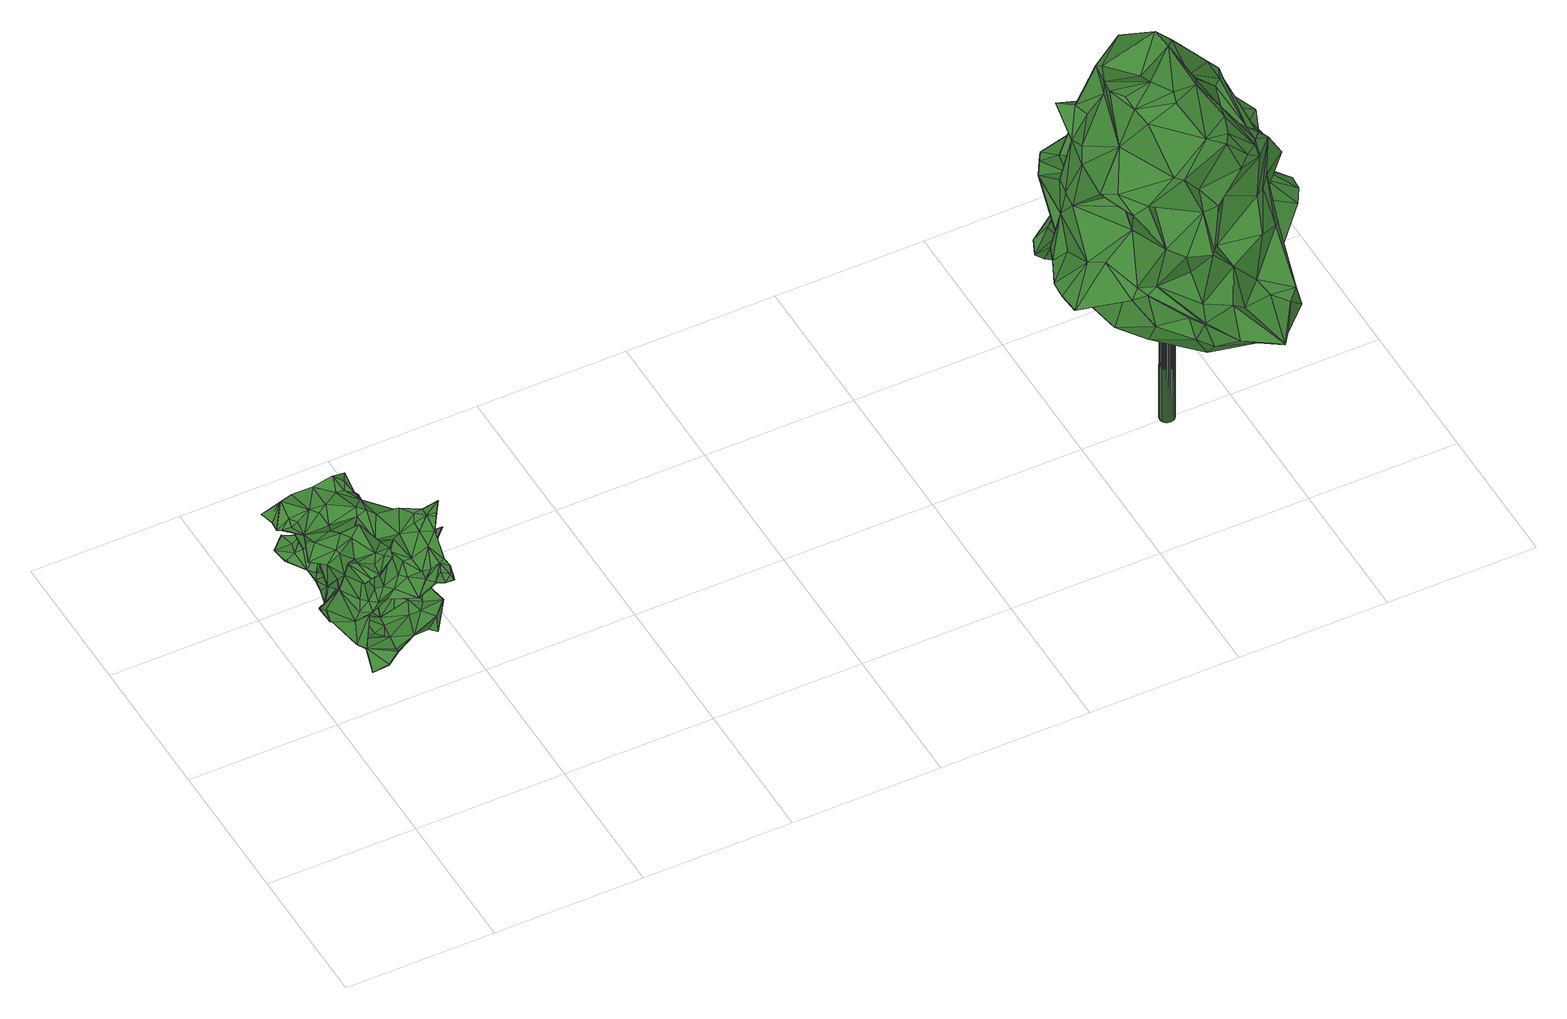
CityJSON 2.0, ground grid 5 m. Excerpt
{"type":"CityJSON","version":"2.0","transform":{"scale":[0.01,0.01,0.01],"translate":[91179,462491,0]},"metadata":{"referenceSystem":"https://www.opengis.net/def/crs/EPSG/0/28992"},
"CityObjects":{
"tree1":{"type":"SolitaryVegetationObject","attributes":{"gtid":106,"crown_width_m":5.46,"crown_median_z":3.12,"trunk_H_m":2.51,"trunk_DBH_m":0.123,"trunk_radius_m":0.0616,"trunk_base_height_m":0.61,"original_gtid":"107"},"geometry":[{"type":"Solid","lod":"3","boundaries":[[[[0,1,2]],[[3,4,5]],[[3,5,6]],[[7,8,9]],[[10,11,12]],[[13,14,15]],[[16,17,18]],[[19,20,21]],[[22,23,24]],[[22,25,23]],[[26,27,28]],[[29,30,31]],[[32,33,34]],[[0,35,1]],[[36,37,38]],[[39,11,40]],[[41,42,43]],[[44,45,46]],[[47,18,48]],[[49,50,51]],[[52,53,54]],[[49,55,50]],[[56,37,57]],[[36,57,37]],[[39,40,58]],[[59,60,13]],[[61,62,63]],[[64,65,49]],[[66,67,68]],[[69,70,71]],[[72,18,17]],[[66,73,67]],[[74,68,67]],[[75,67,73]],[[74,67,75]],[[76,38,77]],[[78,79,80]],[[81,79,78]],[[82,83,6]],[[84,85,86]],[[49,65,87]],[[88,52,89]],[[90,4,3]],[[73,91,75]],[[92,93,1]],[[94,95,96]],[[97,98,99]],[[100,101,102]],[[103,104,105]],[[103,106,104]],[[40,11,107]],[[108,109,110]],[[111,11,10]],[[112,113,114]],[[115,116,117]],[[7,9,118]],[[119,120,7]],[[121,28,27]],[[122,74,123]],[[124,125,126]],[[127,128,129]],[[130,131,132]],[[133,134,135]],[[136,137,127]],[[136,127,138]],[[139,140,141]],[[92,140,139]],[[142,143,144]],[[38,95,94]],[[145,146,21]],[[46,145,21]],[[147,148,24]],[[147,149,148]],[[91,150,151]],[[152,153,154]],[[155,156,118]],[[157,158,159]],[[149,147,160]],[[141,34,53]],[[161,112,114]],[[162,163,164]],[[165,166,24]],[[167,153,152]],[[134,147,51]],[[30,168,127]],[[169,170,171]],[[160,134,133]],[[147,134,160]],[[83,172,6]],[[46,21,82]],[[6,46,82]],[[47,48,173]],[[174,95,76]],[[81,153,167]],[[175,55,160]],[[54,176,117]],[[177,178,179]],[[135,134,51]],[[180,42,181]],[[46,45,145]],[[182,183,184]],[[33,32,185]],[[59,13,15]],[[61,121,62]],[[61,186,121]],[[187,188,94]],[[113,189,114]],[[63,114,189]],[[190,191,192]],[[28,121,193]],[[194,99,98]],[[194,98,33]],[[195,59,196]],[[15,196,59]],[[90,126,4]],[[112,197,113]],[[79,198,130]],[[121,27,161]],[[199,52,200]],[[169,201,170]],[[60,59,202]],[[203,77,187]],[[204,9,44]],[[187,77,38]],[[122,68,74]],[[66,68,122]],[[139,205,206]],[[207,208,84]],[[209,123,74]],[[20,210,211]],[[5,4,126]],[[90,3,212]],[[81,213,214]],[[26,215,27]],[[174,76,117]],[[187,216,203]],[[90,212,124]],[[27,215,217]],[[218,219,191]],[[3,172,212]],[[189,220,63]],[[175,160,221]],[[158,193,222]],[[100,193,158]],[[32,140,35]],[[223,224,225]],[[36,226,227]],[[228,229,230]],[[231,229,228]],[[232,224,233]],[[232,233,234]],[[235,106,236]],[[79,237,238]],[[58,239,240]],[[241,71,70]],[[241,70,14]],[[5,242,243]],[[244,110,109]],[[244,109,146]],[[187,245,216]],[[246,60,202]],[[232,247,248]],[[232,248,225]],[[249,250,201]],[[105,104,235]],[[235,104,106]],[[251,252,253]],[[254,255,256]],[[257,258,259]],[[212,125,124]],[[217,161,27]],[[44,183,260]],[[23,147,24]],[[261,192,262]],[[82,21,20]],[[156,86,118]],[[117,118,174]],[[263,170,264]],[[265,241,266]],[[14,266,241]],[[142,267,268]],[[146,145,244]],[[146,269,270]],[[270,269,253]],[[251,253,269]],[[96,187,94]],[[206,92,139]],[[184,26,182]],[[115,57,192]],[[233,211,259]],[[161,271,121]],[[84,86,157]],[[156,157,86]],[[28,100,26]],[[272,232,234]],[[28,193,100]],[[273,219,274]],[[5,243,6]],[[26,275,215]],[[115,192,191]],[[79,130,276]],[[277,278,279]],[[280,281,282]],[[214,282,281]],[[138,257,259]],[[54,89,52]],[[98,54,33]],[[283,284,143]],[[162,164,95]],[[285,286,96]],[[182,260,183]],[[0,144,143]],[[207,246,287]],[[246,207,123]],[[166,19,21]],[[96,286,245]],[[230,288,142]],[[289,286,290]],[[125,212,215]],[[291,142,288]],[[292,293,200]],[[293,199,200]],[[106,231,218]],[[175,50,55]],[[294,235,71]],[[56,57,115]],[[113,177,159]],[[32,0,143]],[[214,295,296]],[[123,297,246]],[[209,297,123]],[[171,238,237]],[[298,246,299]],[[105,300,103]],[[195,202,59]],[[69,196,15]],[[2,144,0]],[[54,53,34]],[[54,34,33]],[[300,185,229]],[[58,301,239]],[[40,301,58]],[[190,192,261]],[[228,230,268]],[[228,268,279]],[[19,166,165]],[[84,208,302]],[[115,191,219]],[[46,6,243]],[[265,226,188]],[[292,139,141]],[[18,72,292]],[[1,35,92]],[[84,177,303]],[[173,80,238]],[[151,95,164]],[[202,195,299]],[[202,299,246]],[[102,182,26]],[[245,187,96]],[[43,84,303]],[[304,294,71]],[[278,89,54]],[[191,305,218]],[[265,38,37]],[[188,38,265]],[[173,48,53]],[[251,306,252]],[[233,307,211]],[[155,308,156]],[[280,309,169]],[[310,169,309]],[[290,285,311]],[[10,12,247]],[[102,26,100]],[[53,312,173]],[[230,229,291]],[[145,17,110]],[[91,74,75]],[[11,313,107]],[[11,181,313]],[[24,148,165]],[[294,99,314]],[[97,99,304]],[[157,308,158]],[[262,57,287]],[[127,168,138]],[[81,214,281]],[[275,184,5]],[[198,25,108]],[[108,131,198]],[[240,239,223]],[[148,315,127]],[[316,315,148]],[[266,14,297]],[[65,128,127]],[[311,128,65]],[[89,278,277]],[[24,166,253]],[[275,126,125]],[[317,318,319]],[[95,151,320]],[[95,320,96]],[[63,321,114]],[[5,126,275]],[[211,307,83]],[[322,323,78]],[[233,258,234]],[[282,310,309]],[[282,198,310]],[[24,252,22]],[[211,83,82]],[[142,291,143]],[[177,324,178]],[[273,279,278]],[[22,109,108]],[[105,235,300]],[[130,198,131]],[[185,300,314]],[[235,314,300]],[[165,137,136]],[[204,102,155]],[[276,130,325]],[[7,326,8]],[[120,326,7]],[[151,150,320]],[[306,251,269]],[[72,17,145]],[[327,231,228]],[[96,320,328]],[[277,206,205]],[[166,21,329]],[[84,159,177]],[[84,157,159]],[[322,330,323]],[[127,331,87]],[[316,87,331]],[[69,236,196]],[[235,236,69]],[[320,332,328]],[[153,81,330]],[[153,330,154]],[[273,274,279]],[[20,19,210]],[[118,204,155]],[[333,236,106]],[[195,236,333]],[[195,196,236]],[[55,149,160]],[[116,119,7]],[[119,117,120]],[[117,76,120]],[[152,213,167]],[[316,149,55]],[[161,334,112]],[[197,112,334]],[[316,55,87]],[[335,336,56]],[[222,220,189]],[[292,200,88]],[[87,65,127]],[[132,78,80]],[[304,99,294]],[[181,42,41]],[[194,185,99]],[[185,314,99]],[[337,254,245]],[[124,126,90]],[[122,180,66]],[[228,274,327]],[[338,339,129]],[[288,230,291]],[[120,286,289]],[[245,286,120]],[[320,150,11]],[[48,18,292]],[[144,267,142]],[[206,267,144]],[[115,117,335]],[[115,335,56]],[[276,325,201]],[[171,237,169]],[[280,169,237]],[[20,211,82]],[[201,310,276]],[[219,340,115]],[[73,150,91]],[[146,306,269]],[[278,116,273]],[[193,220,222]],[[188,187,38]],[[36,209,74]],[[79,281,198]],[[17,325,110]],[[74,91,36]],[[36,227,209]],[[36,287,57]],[[165,148,137]],[[26,184,275]],[[219,218,327]],[[285,290,286]],[[16,264,250]],[[103,341,106]],[[24,253,252]],[[103,231,341]],[[341,231,106]],[[201,250,170]],[[264,170,250]],[[111,10,272]],[[3,6,172]],[[52,312,53]],[[52,199,312]],[[327,218,231]],[[281,79,81]],[[204,260,102]],[[204,44,260]],[[311,338,128]],[[235,294,314]],[[235,69,71]],[[277,267,206]],[[249,17,250]],[[17,16,250]],[[113,159,222]],[[111,332,11]],[[141,342,292]],[[84,302,85]],[[38,94,36]],[[188,36,94]],[[159,158,222]],[[239,301,313]],[[343,25,198]],[[36,91,151]],[[211,210,259]],[[262,192,57]],[[325,130,199]],[[293,325,199]],[[180,11,150]],[[222,189,113]],[[118,116,7]],[[116,118,117]],[[310,237,276]],[[145,45,293]],[[106,305,333]],[[218,305,106]],[[108,293,8]],[[344,179,178]],[[207,84,43]],[[339,332,31]],[[43,42,122]],[[122,207,43]],[[123,207,122]],[[103,229,231]],[[143,291,229]],[[319,318,98]],[[54,98,318]],[[174,162,95]],[[38,76,95]],[[98,97,335]],[[162,174,163]],[[266,297,227]],[[209,227,297]],[[273,345,219]],[[275,125,215]],[[71,241,304]],[[97,304,241]],[[296,254,256]],[[14,70,69]],[[15,14,69]],[[262,287,261]],[[246,190,287]],[[287,190,261]],[[158,101,100]],[[194,33,185]],[[118,9,204]],[[45,9,8]],[[45,44,9]],[[13,297,14]],[[30,127,129]],[[65,289,311]],[[305,191,190]],[[280,237,281]],[[47,173,238]],[[47,238,171]],[[116,115,345]],[[233,259,258]],[[264,16,346]],[[138,347,257]],[[121,186,193]],[[277,88,89]],[[32,35,348]],[[349,64,51]],[[64,349,256]],[[139,292,88]],[[139,88,205]],[[149,316,148]],[[277,205,88]],[[64,49,51]],[[173,312,80]],[[87,55,49]],[[266,227,265]],[[63,271,321]],[[120,350,54]],[[76,350,120]],[[242,183,44]],[[184,183,242]],[[5,184,242]],[[225,248,240]],[[247,240,248]],[[80,312,130]],[[60,246,297]],[[108,25,22]],[[199,130,312]],[[210,19,136]],[[210,136,138]],[[19,165,136]],[[214,296,256]],[[174,351,163]],[[118,351,174]],[[339,31,30]],[[339,30,129]],[[337,131,255]],[[289,255,131]],[[133,221,160]],[[337,255,254]],[[116,278,119]],[[54,119,278]],[[54,117,119]],[[145,293,72]],[[310,281,237]],[[289,131,326]],[[289,326,120]],[[66,150,73]],[[180,150,66]],[[276,237,79]],[[72,293,292]],[[54,318,317]],[[120,317,132]],[[54,317,120]],[[45,8,293]],[[78,132,317]],[[78,317,203]],[[203,317,319]],[[193,186,220]],[[186,61,220]],[[63,220,61]],[[114,321,161]],[[271,161,321]],[[338,285,339]],[[311,285,338]],[[338,129,128]],[[302,36,164]],[[151,164,36]],[[56,336,265]],[[289,290,311]],[[177,179,303]],[[152,352,296]],[[308,102,101]],[[308,101,158]],[[116,345,273]],[[132,80,130]],[[154,352,152]],[[295,152,296]],[[31,332,111]],[[77,350,76]],[[37,56,265]],[[203,350,77]],[[319,350,203]],[[132,337,120]],[[120,337,245]],[[131,337,132]],[[154,330,322]],[[345,115,353]],[[345,353,219]],[[11,332,320]],[[93,92,206]],[[206,144,93]],[[347,168,29]],[[347,138,168]],[[352,254,296]],[[352,154,254]],[[216,245,254]],[[216,254,322]],[[154,322,254]],[[295,214,213]],[[93,354,1]],[[2,1,354]],[[144,354,93]],[[144,2,354]],[[88,200,52]],[[343,214,256]],[[167,213,81]],[[152,295,213]],[[355,344,178]],[[85,351,86]],[[118,86,351]],[[219,327,274]],[[356,357,179]],[[163,351,85]],[[108,326,131]],[[8,326,108]],[[79,238,80]],[[11,180,181]],[[60,297,13]],[[353,115,340]],[[353,340,219]],[[46,243,44]],[[242,44,243]],[[358,344,359]],[[303,41,43]],[[247,12,39]],[[179,357,303]],[[232,225,224]],[[279,274,228]],[[360,361,217]],[[138,362,210]],[[259,210,362]],[[259,362,138]],[[122,42,180]],[[313,41,357]],[[41,313,181]],[[363,358,356]],[[303,357,41]],[[356,313,357]],[[356,239,313]],[[335,176,98]],[[117,176,335]],[[364,198,282]],[[343,198,364]],[[146,329,21]],[[127,137,148]],[[316,331,315]],[[127,315,331]],[[343,364,282]],[[282,214,343]],[[22,365,109]],[[145,110,244]],[[310,201,169]],[[270,253,329]],[[188,226,36]],[[227,226,265]],[[335,97,336]],[[83,366,367]],[[344,358,363]],[[224,344,307]],[[233,224,307]],[[360,307,344]],[[344,355,360]],[[307,360,83]],[[339,328,332]],[[96,328,285]],[[339,285,328]],[[103,300,229]],[[230,142,268]],[[197,324,113]],[[177,113,324]],[[361,324,197]],[[198,281,310]],[[313,301,107]],[[301,40,107]],[[31,272,29]],[[111,272,31]],[[208,207,368]],[[208,368,302]],[[287,368,207]],[[36,368,287]],[[302,368,36]],[[257,347,258]],[[29,272,234]],[[258,347,234]],[[347,29,234]],[[179,344,363]],[[263,346,16]],[[18,263,16]],[[363,356,179]],[[223,225,240]],[[264,346,263]],[[355,361,360]],[[224,359,344]],[[223,359,224]],[[239,359,223]],[[356,359,239]],[[358,359,356]],[[30,29,168]],[[343,256,349]],[[255,289,65]],[[255,65,64]],[[255,64,256]],[[350,176,54]],[[98,176,319]],[[350,319,176]],[[10,232,272]],[[39,12,11]],[[58,247,39]],[[0,348,35]],[[32,348,0]],[[305,190,298]],[[58,240,247]],[[10,247,232]],[[280,282,309]],[[18,47,369]],[[249,201,325]],[[18,369,263]],[[17,249,325]],[[263,369,170]],[[171,170,369]],[[330,81,323]],[[78,323,81]],[[171,369,47]],[[108,110,293]],[[325,293,110]],[[268,267,279]],[[279,267,277]],[[163,85,164]],[[302,164,85]],[[166,329,253]],[[270,329,146]],[[157,156,308]],[[229,185,283]],[[229,283,143]],[[172,367,212]],[[83,367,172]],[[217,366,360]],[[360,366,83]],[[260,182,102]],[[212,367,366]],[[215,212,366]],[[215,366,217]],[[34,140,32]],[[92,35,140]],[[34,141,140]],[[298,190,246]],[[333,299,195]],[[305,298,299]],[[305,299,333]],[[62,121,271]],[[32,283,185]],[[322,78,370]],[[203,370,78]],[[102,308,155]],[[355,324,361]],[[216,370,203]],[[322,370,216]],[[178,324,355]],[[147,23,371]],[[372,241,265]],[[147,371,51]],[[372,265,336]],[[372,336,241]],[[241,336,97]],[[349,51,371]],[[349,371,343]],[[135,175,221]],[[221,133,135]],[[135,50,175]],[[51,50,135]],[[25,371,23]],[[343,371,25]],[[306,365,252]],[[22,252,365]],[[109,365,146]],[[146,365,306]],[[141,53,342]],[[48,342,53]],[[143,284,32]],[[283,32,284]],[[217,334,161]],[[361,334,217]],[[197,334,361]],[[48,292,342]],[[63,62,271]],[[373,374,375]],[[373,375,376]],[[376,375,377]],[[376,377,378]],[[375,374,379]],[[375,379,377]],[[377,379,380]],[[377,380,378]],[[379,374,381]],[[379,381,380]],[[380,381,382]],[[380,382,378]],[[381,374,383]],[[381,383,382]],[[382,383,384]],[[382,384,378]],[[383,374,385]],[[383,385,384]],[[384,385,386]],[[384,386,378]],[[385,374,387]],[[385,387,386]],[[386,387,388]],[[386,388,378]],[[387,374,389]],[[387,389,388]],[[388,389,390]],[[388,390,378]],[[389,374,391]],[[389,391,390]],[[390,391,392]],[[390,392,378]],[[391,374,393]],[[391,393,392]],[[392,393,394]],[[392,394,378]],[[393,374,395]],[[393,395,394]],[[394,395,396]],[[394,396,378]],[[395,374,397]],[[395,397,396]],[[396,397,398]],[[396,398,378]],[[397,374,399]],[[397,399,398]],[[398,399,400]],[[398,400,378]],[[399,374,401]],[[399,401,400]],[[400,401,402]],[[400,402,378]],[[401,374,403]],[[401,403,402]],[[402,403,404]],[[402,404,378]],[[403,374,405]],[[403,405,404]],[[404,405,406]],[[404,406,378]],[[405,374,407]],[[405,407,406]],[[406,407,408]],[[406,408,378]],[[407,374,409]],[[407,409,408]],[[408,409,410]],[[408,410,378]],[[409,374,411]],[[409,411,410]],[[410,411,412]],[[410,412,378]],[[411,374,413]],[[411,413,412]],[[412,413,414]],[[412,414,378]],[[413,374,415]],[[413,415,414]],[[414,415,416]],[[414,416,378]],[[415,374,417]],[[415,417,416]],[[416,417,418]],[[416,418,378]],[[417,374,419]],[[417,419,418]],[[418,419,420]],[[418,420,378]],[[419,374,421]],[[419,421,420]],[[420,421,422]],[[420,422,378]],[[421,374,373]],[[421,373,422]],[[422,373,376]],[[422,376,378]]]]}]},
"tree2":{"type":"SolitaryVegetationObject","attributes":{"gtid":55,"crown_width_m":8.48,"crown_median_z":9.04,"trunk_H_m":8.84,"trunk_DBH_m":0.483,"trunk_radius_m":0.241,"trunk_base_height_m":0.2,"original_gtid":"55"},"geometry":[{"type":"Solid","lod":"3","boundaries":[[[[423,424,425]],[[426,427,428]],[[429,430,431]],[[429,431,432]],[[433,434,435]],[[436,437,431]],[[438,439,440]],[[441,442,443]],[[444,445,446]],[[447,448,449]],[[450,451,452]],[[453,454,455]],[[456,451,457]],[[458,457,451]],[[459,460,461]],[[462,463,464]],[[465,464,463]],[[462,466,467]],[[468,469,470]],[[457,458,471]],[[472,473,474]],[[475,476,477]],[[478,479,480]],[[481,482,483]],[[484,485,486]],[[450,458,451]],[[487,488,489]],[[483,482,490]],[[491,492,493]],[[448,447,436]],[[425,449,448]],[[494,495,496]],[[459,497,460]],[[498,499,500]],[[501,502,503]],[[484,504,485]],[[505,506,507]],[[507,508,509]],[[510,480,487]],[[511,512,513]],[[512,514,513]],[[471,458,432]],[[474,501,515]],[[516,492,517]],[[518,519,520]],[[521,522,523]],[[469,524,525]],[[526,527,528]],[[526,529,527]],[[520,530,531]],[[532,533,534]],[[426,471,535]],[[536,497,537]],[[459,461,538]],[[502,473,539]],[[476,517,507]],[[540,508,506]],[[541,508,540]],[[429,432,450]],[[542,531,543]],[[482,508,541]],[[483,513,514]],[[483,423,513]],[[544,539,545]],[[473,545,539]],[[436,431,430]],[[486,485,446]],[[486,446,546]],[[471,547,457]],[[426,547,471]],[[532,548,549]],[[550,551,552]],[[553,551,550]],[[425,430,429]],[[447,506,491]],[[505,491,506]],[[554,555,556]],[[527,529,557]],[[436,430,448]],[[448,430,425]],[[432,431,437]],[[558,503,502]],[[496,466,559]],[[560,429,452]],[[517,505,507]],[[450,452,429]],[[561,562,556]],[[563,556,555]],[[450,432,458]],[[564,451,456]],[[565,428,427]],[[475,517,476]],[[566,567,568]],[[457,569,564]],[[456,457,564]],[[518,520,475]],[[473,502,474]],[[518,570,519]],[[515,501,439]],[[500,571,572]],[[554,556,562]],[[573,435,463]],[[526,574,575]],[[576,542,577]],[[489,578,557]],[[579,580,581]],[[515,472,474]],[[477,582,475]],[[583,584,537]],[[585,528,586]],[[587,588,512]],[[589,590,591]],[[433,592,593]],[[433,594,592]],[[541,490,482]],[[579,552,544]],[[595,544,552]],[[596,597,585]],[[494,598,573]],[[599,446,485]],[[600,601,454]],[[568,602,486]],[[570,518,454]],[[603,559,466]],[[602,534,604]],[[605,539,544]],[[487,489,563]],[[606,607,537]],[[587,591,608]],[[587,608,609]],[[591,610,611]],[[605,611,610]],[[612,613,468]],[[614,484,535]],[[494,496,559]],[[595,605,544]],[[439,503,512]],[[515,615,472]],[[481,509,482]],[[555,616,563]],[[540,506,447]],[[439,596,515]],[[555,428,510]],[[543,617,618]],[[619,522,612]],[[596,586,515]],[[435,594,433]],[[620,468,621]],[[484,427,535]],[[426,535,427]],[[596,622,597]],[[565,510,428]],[[475,520,516]],[[449,540,447]],[[614,535,471]],[[512,588,483]],[[483,588,481]],[[589,611,623]],[[455,590,453]],[[454,601,624]],[[625,470,525]],[[525,626,627]],[[538,627,626]],[[526,628,574]],[[563,574,628]],[[502,501,474]],[[522,621,613]],[[522,613,612]],[[621,629,630]],[[631,632,633]],[[568,567,534]],[[560,423,429]],[[425,429,423]],[[502,605,558]],[[443,550,619]],[[580,579,544]],[[634,478,565]],[[530,635,636]],[[577,493,576]],[[586,593,592]],[[533,549,604]],[[542,543,577]],[[585,586,596]],[[637,625,638]],[[581,639,592]],[[488,640,578]],[[580,639,581]],[[543,618,641]],[[496,495,466]],[[632,642,643]],[[644,531,530]],[[593,464,465]],[[593,527,464]],[[621,521,645]],[[530,519,635]],[[614,504,484]],[[630,494,646]],[[630,646,621]],[[594,581,592]],[[647,642,632]],[[438,596,439]],[[427,634,565]],[[433,465,434]],[[593,465,433]],[[561,556,628]],[[589,623,648]],[[576,516,520]],[[546,445,641]],[[625,641,618]],[[637,567,566]],[[638,567,637]],[[525,638,625]],[[443,530,636]],[[619,530,443]],[[538,626,459]],[[462,603,466]],[[563,575,574]],[[427,484,634]],[[466,495,467]],[[594,435,649]],[[486,634,484]],[[462,464,557]],[[557,464,527]],[[557,575,489]],[[563,489,575]],[[557,603,462]],[[581,629,579]],[[573,463,495]],[[434,463,435]],[[467,495,463]],[[650,629,581]],[[598,629,650]],[[598,650,581]],[[563,651,556]],[[628,556,651]],[[641,493,577]],[[641,577,543]],[[552,579,652]],[[472,545,473]],[[545,639,580]],[[648,623,600]],[[623,441,600]],[[558,587,503]],[[449,490,540]],[[586,653,515]],[[468,613,621]],[[436,498,437]],[[498,572,437]],[[494,559,654]],[[558,605,610]],[[544,545,580]],[[615,545,472]],[[525,470,469]],[[590,589,648]],[[590,648,453]],[[457,547,569]],[[576,520,542]],[[520,531,542]],[[648,600,453]],[[453,600,454]],[[526,575,529]],[[545,615,639]],[[620,469,468]],[[451,655,452]],[[564,655,451]],[[597,655,656]],[[572,571,437]],[[569,655,564]],[[622,655,597]],[[480,479,488]],[[622,657,511]],[[596,657,622]],[[570,636,635]],[[570,635,519]],[[627,534,638]],[[638,525,627]],[[438,658,596]],[[440,596,658]],[[440,658,438]],[[510,565,480]],[[510,487,563]],[[510,563,616]],[[620,646,584]],[[643,538,461]],[[643,461,460]],[[511,659,622]],[[586,528,527]],[[440,439,657]],[[440,657,596]],[[602,604,478]],[[478,604,660]],[[550,661,523]],[[521,523,661]],[[599,504,500]],[[620,621,646]],[[507,506,508]],[[558,610,591]],[[497,536,633]],[[620,584,583]],[[423,483,424]],[[621,645,652]],[[652,645,550]],[[439,511,657]],[[490,424,483]],[[532,549,533]],[[609,662,509]],[[509,476,507]],[[475,516,517]],[[629,621,652]],[[629,652,579]],[[520,519,530]],[[644,530,619]],[[641,625,637]],[[636,601,441]],[[636,624,601]],[[600,441,601]],[[584,494,663]],[[552,652,550]],[[605,502,539]],[[491,499,498]],[[491,498,447]],[[546,566,486]],[[534,627,532]],[[620,524,469]],[[524,620,583]],[[550,443,442]],[[441,623,442]],[[493,445,444]],[[444,446,664]],[[660,479,478]],[[537,497,459]],[[423,560,513]],[[550,442,553]],[[623,553,442]],[[654,640,665]],[[559,640,654]],[[482,509,508]],[[631,633,666]],[[554,569,667]],[[561,656,562]],[[571,614,668]],[[668,437,571]],[[569,547,667]],[[603,578,559]],[[557,578,603]],[[428,667,426]],[[554,667,428]],[[426,667,547]],[[485,504,599]],[[614,471,668]],[[432,668,471]],[[437,668,432]],[[477,455,582]],[[569,562,655]],[[656,655,562]],[[590,608,591]],[[559,578,640]],[[587,512,503]],[[636,441,443]],[[500,499,664]],[[446,599,664]],[[499,491,664]],[[642,538,643]],[[533,604,534]],[[525,524,583]],[[666,607,654]],[[666,536,607]],[[505,492,491]],[[609,608,662]],[[563,628,651]],[[455,669,662]],[[568,534,602]],[[571,500,504]],[[436,447,498]],[[538,642,548]],[[647,548,642]],[[490,449,424]],[[581,649,598]],[[494,630,598]],[[629,598,630]],[[515,653,615]],[[425,424,449]],[[454,582,455]],[[468,470,612]],[[644,612,470]],[[619,612,644]],[[570,624,636]],[[454,624,570]],[[587,558,591]],[[486,670,634]],[[602,670,486]],[[501,503,439]],[[475,582,518]],[[454,518,582]],[[555,510,616]],[[565,478,480]],[[494,584,646]],[[540,490,541]],[[640,631,665]],[[654,665,631]],[[606,494,654]],[[619,523,522]],[[663,494,606]],[[663,606,537]],[[609,481,671]],[[606,654,607]],[[632,631,647]],[[654,631,666]],[[509,481,609]],[[591,611,589]],[[516,576,492]],[[534,567,638]],[[493,492,576]],[[655,622,659]],[[662,608,590]],[[662,590,455]],[[595,623,611]],[[623,595,672]],[[595,611,605]],[[460,497,633]],[[460,633,632]],[[511,439,512]],[[512,483,514]],[[470,617,673]],[[531,673,617]],[[618,617,625]],[[531,617,543]],[[625,617,470]],[[621,522,521]],[[632,643,460]],[[584,663,537]],[[537,607,536]],[[537,459,583]],[[583,626,525]],[[656,628,597]],[[645,661,550]],[[521,661,645]],[[597,628,585]],[[528,585,628]],[[550,523,619]],[[583,459,626]],[[656,561,628]],[[528,628,526]],[[566,568,486]],[[498,500,572]],[[641,637,566]],[[546,641,566]],[[655,659,560]],[[655,560,452]],[[623,672,551]],[[557,529,575]],[[444,664,493]],[[493,664,491]],[[594,649,581]],[[434,465,463]],[[494,573,495]],[[462,467,463]],[[649,573,598]],[[435,573,649]],[[493,641,445]],[[500,664,599]],[[631,488,647]],[[631,640,488]],[[480,488,487]],[[647,488,660]],[[548,647,660]],[[660,488,479]],[[554,428,555]],[[554,562,569]],[[571,504,614]],[[602,478,670]],[[634,670,478]],[[588,671,481]],[[587,671,588]],[[609,671,587]],[[536,666,633]],[[505,517,492]],[[546,446,445]],[[553,623,551]],[[595,551,672]],[[595,552,551]],[[639,615,674]],[[592,674,586]],[[488,578,489]],[[586,674,653]],[[615,653,674]],[[592,639,674]],[[586,675,593]],[[527,593,675]],[[527,675,586]],[[532,538,548]],[[532,627,538]],[[604,549,660]],[[548,660,549]],[[644,673,531]],[[470,673,644]],[[511,513,659]],[[560,659,513]],[[662,669,509]],[[509,669,476]],[[477,476,669]],[[477,669,455]],[[676,677,678]],[[676,678,679]],[[679,678,680]],[[679,680,681]],[[678,677,682]],[[678,682,680]],[[680,682,683]],[[680,683,681]],[[682,677,684]],[[682,684,683]],[[683,684,685]],[[683,685,681]],[[684,677,686]],[[684,686,685]],[[685,686,687]],[[685,687,681]],[[686,677,688]],[[686,688,687]],[[687,688,689]],[[687,689,681]],[[688,677,690]],[[688,690,689]],[[689,690,691]],[[689,691,681]],[[690,677,692]],[[690,692,691]],[[691,692,693]],[[691,693,681]],[[692,677,694]],[[692,694,693]],[[693,694,695]],[[693,695,681]],[[694,677,696]],[[694,696,695]],[[695,696,697]],[[695,697,681]],[[696,677,698]],[[696,698,697]],[[697,698,699]],[[697,699,681]],[[698,677,700]],[[698,700,699]],[[699,700,701]],[[699,701,681]],[[700,677,702]],[[700,702,701]],[[701,702,703]],[[701,703,681]],[[702,677,704]],[[702,704,703]],[[703,704,705]],[[703,705,681]],[[704,677,706]],[[704,706,705]],[[705,706,707]],[[705,707,681]],[[706,677,708]],[[706,708,707]],[[707,708,709]],[[707,709,681]],[[708,677,710]],[[708,710,709]],[[709,710,711]],[[709,711,681]],[[710,677,712]],[[710,712,711]],[[711,712,713]],[[711,713,681]],[[712,677,714]],[[712,714,713]],[[713,714,715]],[[713,715,681]],[[714,677,716]],[[714,716,715]],[[715,716,717]],[[715,717,681]],[[716,677,718]],[[716,718,717]],[[717,718,719]],[[717,719,681]],[[718,677,720]],[[718,720,719]],[[719,720,721]],[[719,721,681]],[[720,677,722]],[[720,722,721]],[[721,722,723]],[[721,723,681]],[[722,677,724]],[[722,724,723]],[[723,724,725]],[[723,725,681]],[[724,677,676]],[[724,676,725]],[[725,676,679]],[[725,679,681]]]]}]}
},
"vertices":[
[512,843,239],[533,877,262],[547,864,277],[451,811,441],[502,806,456],[451,811,439],[397,859,429],[256,814,320],[271,881,325],[348,846,367],[172,712,445],[135,708,400],[138,690,464],[135,527,151],[192,614,154],[203,559,152],[378,1081,302],[368,1023,286],[385,1023,273],[279,906,446],[303,887,438],[312,942,430],[263,1008,425],[187,1051,408],[211,1053,434],[232,985,399],[438,722,372],[446,661,366],[446,661,364],[179,817,459],[116,860,413],[159,808,406],[424,831,197],[349,811,155],[355,886,231],[445,862,215],[113,691,275],[138,713,196],[107,777,236],[136,688,463],[160,627,421],[189,655,314],[152,644,294],[182,617,301],[377,841,373],[326,909,359],[395,891,398],[316,1030,257],[336,958,246],[71,980,378],[62,1026,374],[84,1017,384],[335,925,236],[336,925,234],[295,835,199],[56,989,379],[200,722,197],[194,704,201],[181,626,435],[188,524,160],[136,526,153],[443,590,342],[442,590,343],[412,592,342],[97,974,383],[111,921,392],[47,659,338],[45,627,316],[46,626,317],[240,611,178],[227,631,170],[249,671,168],[387,977,287],[40,682,325],[73,677,267],[43,694,314],[203,826,268],[186,852,193],[185,944,210],[206,993,251],[232,962,208],[135,1036,247],[328,872,424],[354,774,414],[251,656,292],[219,676,334],[247,671,333],[71,981,380],[363,920,249],[355,885,233],[502,806,458],[44,695,316],[438,885,278],[532,876,264],[105,778,237],[131,804,271],[129,805,272],[240,734,168],[249,786,148],[306,717,168],[396,653,355],[367,657,353],[360,708,366],[432,640,221],[388,592,151],[388,593,150],[388,599,208],[162,628,420],[257,971,334],[289,1003,425],[311,965,338],[166,796,397],[360,613,360],[328,598,312],[385,602,348],[253,703,174],[270,778,249],[268,778,249],[292,763,335],[269,779,249],[203,828,268],[453,638,356],[124,620,289],[119,597,216],[477,768,451],[470,763,443],[478,769,449],[112,921,394],[88,867,424],[88,867,426],[263,975,228],[207,933,313],[197,924,222],[46,1068,381],[63,1049,371],[62,1047,370],[196,925,390],[184,962,417],[168,859,437],[414,893,286],[381,882,242],[363,921,247],[448,781,244],[449,780,242],[512,843,241],[342,967,369],[317,987,417],[145,1063,423],[161,981,425],[98,1042,433],[120,715,339],[121,716,338],[65,1023,262],[87,1021,255],[76,972,255],[331,714,357],[305,690,339],[275,657,321],[347,646,330],[328,600,311],[97,1043,432],[425,651,368],[160,814,310],[177,757,347],[157,733,339],[214,976,425],[263,1007,427],[110,1063,270],[166,859,438],[239,1084,312],[317,1085,292],[274,1070,266],[424,814,433],[274,971,220],[216,802,298],[61,1026,376],[249,786,150],[274,656,323],[305,688,341],[247,670,335],[121,714,339],[169,677,311],[412,760,409],[413,788,419],[435,766,414],[395,733,193],[439,612,346],[120,832,232],[105,778,235],[387,602,341],[238,611,180],[323,651,197],[249,671,170],[417,633,349],[322,748,192],[223,530,194],[234,562,174],[359,615,361],[223,972,316],[335,958,248],[354,936,251],[317,1083,293],[188,525,162],[159,861,192],[318,753,358],[412,891,286],[438,883,280],[174,621,293],[189,655,312],[118,598,214],[271,883,430],[291,807,392],[446,774,450],[110,1061,271],[154,1018,291],[458,744,405],[127,878,234],[417,709,389],[357,643,208],[345,701,206],[412,593,341],[46,1066,382],[387,603,340],[275,667,446],[283,700,452],[256,683,449],[137,712,195],[152,630,193],[413,741,225],[414,742,223],[465,742,262],[430,640,223],[235,702,452],[276,747,439],[226,786,501],[365,608,155],[292,562,203],[273,1070,267],[263,977,226],[209,622,440],[209,623,442],[207,653,171],[424,815,431],[398,858,427],[311,964,339],[128,878,236],[144,585,197],[164,682,459],[216,668,443],[342,1064,283],[376,1080,303],[326,1070,423],[273,1044,457],[273,1044,459],[121,918,245],[182,939,324],[135,971,280],[187,809,436],[201,797,457],[212,794,418],[370,777,407],[227,631,172],[207,652,173],[372,1107,271],[377,1113,287],[138,713,194],[163,633,175],[445,860,217],[424,781,232],[327,1069,424],[301,1025,438],[439,612,348],[194,773,471],[357,749,213],[384,742,218],[458,746,403],[274,1069,268],[381,880,244],[316,802,232],[397,781,233],[238,1083,311],[182,1016,295],[181,1016,297],[417,763,223],[425,780,231],[107,815,369],[160,816,308],[154,630,195],[466,743,263],[166,890,345],[132,845,382],[467,743,261],[377,964,271],[310,964,337],[310,689,170],[121,1013,271],[108,974,274],[143,586,195],[232,562,176],[223,532,195],[396,681,193],[181,626,433],[169,678,309],[210,632,318],[252,703,173],[292,563,205],[326,1068,422],[322,751,425],[327,668,339],[238,1083,313],[239,1082,312],[108,864,393],[273,970,222],[177,675,415],[367,684,184],[121,980,392],[101,998,399],[186,854,192],[211,839,171],[210,838,170],[130,744,353],[417,631,351],[122,918,243],[135,971,278],[326,666,341],[316,1030,259],[242,880,314],[384,681,200],[124,798,369],[289,1002,427],[108,975,272],[97,975,385],[124,797,371],[292,561,205],[395,650,357],[238,749,175],[200,721,196],[144,906,234],[72,818,386],[73,817,388],[310,690,172],[431,639,222],[356,936,249],[155,962,385],[301,730,404],[323,748,194],[378,1112,287],[181,818,458],[446,860,216],[121,981,390],[210,837,172],[233,743,385],[77,973,257],[306,717,170],[545,864,277],[334,713,363],[216,668,441],[219,674,335],[256,683,447],[275,668,444],[360,707,368],[367,656,355],[238,867,364],[225,705,432],[184,957,311],[300,1025,436],[412,758,411],[412,788,421],[152,644,292],[342,1064,281],[144,906,232],[144,1015,404],[194,705,199],[246,802,61],[240,802,61],[246,804,61],[260,812,312],[260,814,312],[254,812,312],[245,805,61],[259,816,312],[244,807,61],[258,817,312],[243,807,61],[257,818,312],[241,808,61],[255,818,312],[240,808,61],[254,818,312],[238,808,61],[252,818,312],[237,807,61],[251,817,312],[235,806,61],[249,816,312],[235,805,61],[248,815,313],[234,803,61],[248,814,313],[234,802,61],[248,812,313],[234,800,61],[248,810,313],[235,799,61],[249,809,313],[236,797,61],[250,808,313],[237,797,61],[251,807,313],[239,796,61],[252,806,313],[240,796,61],[254,806,313],[242,796,61],[256,806,312],[243,797,61],[257,807,312],[244,798,61],[258,808,312],[245,799,61],[259,809,312],[246,801,61],[260,811,312],
[2707,236,1275],[2771,266,1179],[2856,249,1344],[2808,613,1519],[2846,651,1347],[2747,727,1433],[2794,261,1382],[2876,275,1357],[2890,326,1377],[2832,395,1477],[2440,680,700],[2459,727,713],[2461,726,710],[2981,304,1236],[2897,364,1382],[2646,405,1043],[2593,351,1018],[2604,374,1181],[2872,212,661],[2869,284,694],[2938,332,570],[3021,517,1123],[3103,569,1050],[3021,563,1152],[2992,294,1191],[2940,273,1242],[2912,259,1211],[2737,345,1486],[2624,394,1468],[2643,344,1443],[2933,23,669],[2986,107,620],[2934,23,672],[2616,436,1487],[2708,450,1495],[2748,384,1493],[2983,922,819],[2953,946,812],[2983,925,821],[2609,738,885],[2604,817,744],[2551,691,857],[2507,725,746],[2648,863,760],[2619,848,748],[2988,566,647],[3084,737,706],[3121,658,728],[2816,545,1513],[2371,376,822],[2379,311,816],[2379,309,819],[3062,197,698],[2959,253,731],[2978,199,706],[2805,714,1102],[2701,795,1018],[2757,788,1179],[2761,155,1008],[2771,167,1009],[2767,228,1119],[2970,584,1344],[2997,566,1321],[3015,682,1168],[2683,800,1173],[2699,814,1009],[2679,820,1011],[2824,242,1108],[3055,362,1185],[3061,383,1008],[3134,423,1032],[2767,787,745],[2620,849,744],[2650,863,757],[2931,971,791],[2997,334,1227],[3028,371,1207],[3006,406,1210],[2499,341,936],[2536,244,844],[2563,261,870],[2978,522,1325],[3026,340,1003],[2991,310,1015],[2971,236,927],[2826,254,931],[2851,193,885],[2748,766,1240],[2545,254,1182],[2626,197,1055],[2598,255,1198],[2636,291,1152],[2445,353,950],[3071,330,852],[3045,293,881],[3110,251,560],[3102,290,543],[3075,340,674],[2935,548,700],[2986,531,648],[2970,500,693],[3044,783,705],[3132,788,859],[2512,616,1068],[2467,709,993],[2469,578,1086],[2486,739,1018],[3074,345,567],[3107,470,662],[2982,832,944],[2927,824,980],[3038,726,937],[2847,578,1495],[2860,971,785],[2920,957,768],[3057,900,907],[2561,325,813],[2858,272,1107],[2773,208,1011],[3204,455,760],[3232,500,772],[2535,353,639],[2426,415,794],[3138,596,1059],[2722,541,1435],[2913,873,1020],[2914,870,1020],[2845,367,686],[2777,287,736],[2710,396,670],[2824,252,707],[2629,650,1428],[2685,663,1277],[2573,674,1267],[2509,776,1014],[2587,241,844],[2707,893,816],[2677,244,1289],[2585,621,1270],[2629,599,1352],[2640,762,1180],[2587,483,1486],[2784,765,1233],[3124,610,1046],[3065,669,958],[2982,580,1036],[2597,538,1473],[3082,262,540],[2955,507,1317],[2924,451,1269],[2605,816,741],[2616,623,1069],[2547,727,1026],[3086,449,838],[3122,497,858],[2666,810,984],[2644,504,611],[2533,507,694],[2542,571,708],[3028,166,683],[3019,804,717],[2954,788,804],[2458,519,1091],[2439,514,1016],[2622,250,857],[2683,176,1015],[2735,96,690],[2809,73,699],[2705,99,792],[2425,554,848],[2459,577,860],[2462,658,693],[2610,278,618],[2450,458,1094],[2495,482,1223],[2675,728,766],[2996,534,1306],[2923,113,628],[2938,146,653],[2865,681,1035],[2635,778,940],[2884,801,1015],[2607,228,718],[2852,939,816],[2860,967,785],[2708,100,794],[2733,167,807],[2690,173,763],[2694,136,701],[3018,550,616],[2986,564,645],[2847,469,1446],[2373,432,827],[2670,720,1192],[3230,542,777],[3232,542,780],[2996,480,642],[2977,691,773],[2877,594,680],[2472,325,1244],[2763,193,568],[2960,176,680],[3132,613,821],[3074,829,876],[3070,863,915],[2523,604,1206],[2702,578,697],[2740,634,752],[2844,890,928],[2871,897,946],[2852,942,819],[2877,677,1239],[3071,329,555],[2964,315,551],[3065,666,956],[3100,723,899],[2410,511,834],[2725,795,974],[3128,528,875],[2959,875,914],[2967,919,832],[3049,540,596],[2819,453,786],[2802,719,794],[2876,896,969],[2877,94,642],[2510,726,744],[2651,700,792],[2530,719,1256],[2735,481,702],[2450,491,874],[2738,929,827],[2584,418,1310],[2521,531,1245],[2547,342,1197],[2572,510,1158],[2526,315,1229],[2880,802,1015],[2933,425,736],[2822,143,780],[2851,898,842],[3036,408,1186],[2833,846,920],[2776,959,831],[2637,624,1445],[2851,440,1453],[2877,172,721],[2903,626,1151],[2740,257,859],[2676,201,731],[3112,590,754],[2410,511,838],[2545,627,904],[2814,502,20],[2790,502,20],[2813,509,20],[2811,493,904],[2811,500,904],[2787,493,904],[2811,514,20],[2808,505,904],[2807,519,20],[2804,510,904],[2802,523,20],[2799,514,904],[2796,525,20],[2793,517,904],[2790,526,20],[2787,517,904],[2783,525,20],[2781,516,904],[2778,523,20],[2775,514,904],[2773,519,20],[2770,510,904],[2769,514,20],[2766,505,904],[2767,508,20],[2764,499,904],[2766,502,20],[2763,493,904],[2767,496,20],[2764,487,904],[2769,490,20],[2767,481,904],[2773,485,20],[2771,476,904],[2778,481,20],[2775,472,904],[2784,479,20],[2781,470,904],[2790,478,20],[2788,469,904],[2796,479,20],[2794,470,904],[2802,481,20],[2800,472,904],[2807,485,20],[2805,476,904],[2811,490,20],[2808,481,904],[2813,496,20],[2811,487,904]
]}
